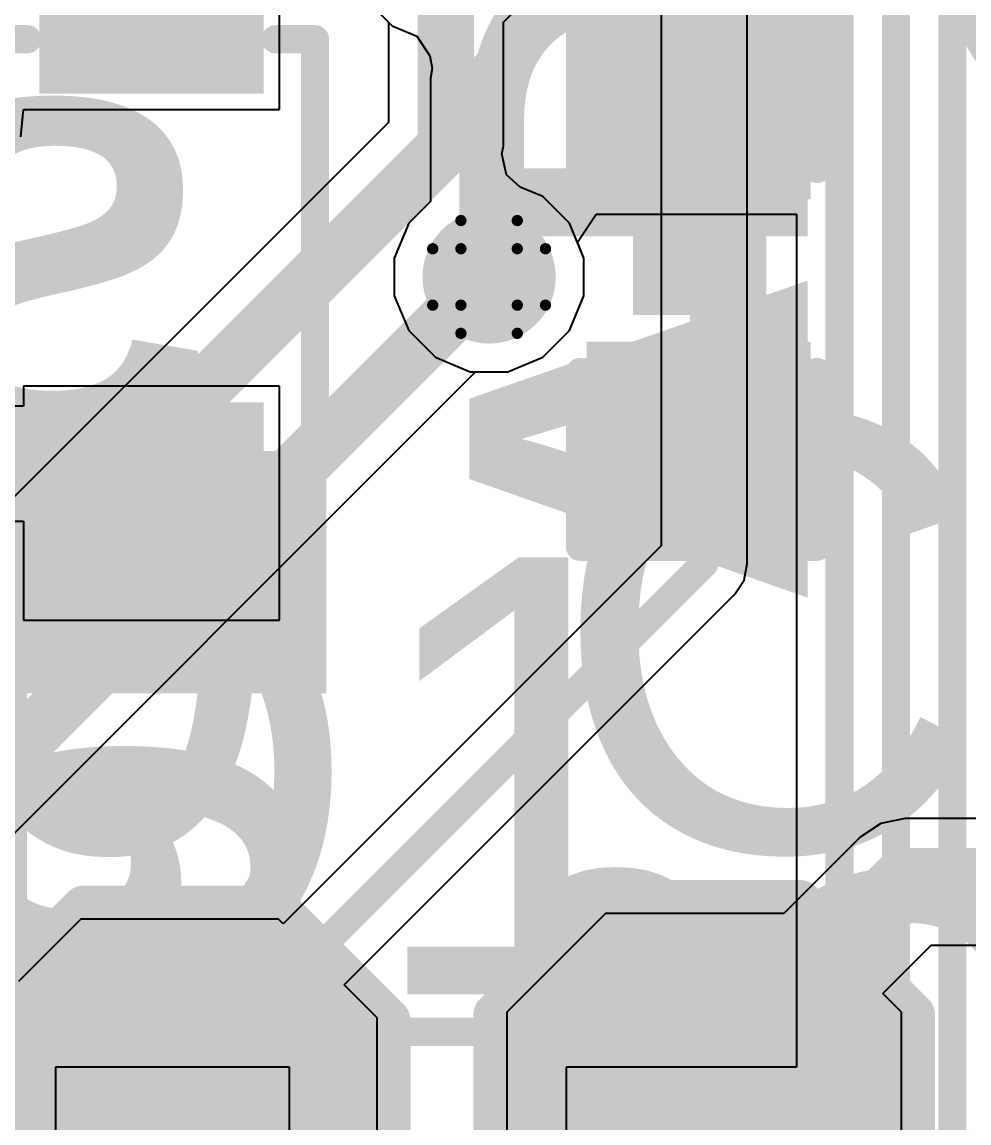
# Model space of a CAD drawing. Header units: inches. Extents: x -1 to 13, y -1.6 to 0.5.
# Drawn here: x 2.4758 to 2.6438, y -0.8328 to -0.6376 of the extents above; entities that cross this region are included whole.
import ezdxf

# ---------------------------------------------------------------- set-up
doc = ezdxf.new("R2010")
doc.units = ezdxf.units.IN
doc.header["$MEASUREMENT"] = 0
for name, color, linetype in [('Bottom Layer', 5, 'Continuous'), ('Bottom Overlay', 54, 'Continuous'), ('Bottom Paste', 16, 'Continuous'), ('Bottom Solder', 6, 'Continuous'), ('Drill Drawing', 1, 'Continuous'), ('Top Glue Points', 56, 'Continuous'), ('Top Layer', 1, 'Continuous'), ('Top Overlay', 2, 'Continuous'), ('Top Paste', 8, 'Continuous'), ('Top Solder', 216, 'Continuous'), ('Via Holes', 16, 'Continuous')]:
    doc.layers.add(name, color=color, linetype=linetype)
doc.styles.add('Arial', font='', dxfattribs={"height": 0.2})
doc.styles.add('Arial_Bold', font='', dxfattribs={"height": 0.2})
doc.styles.get('Arial').set_extended_font_data('Arial')
doc.styles.get('Arial_Bold').set_extended_font_data('Arial', bold=True)

# ---------------------------------------------------------------- blocks, each defined once
blk = doc.blocks.new('CAP_0603_36')
at = {"layer": 'Top Layer'}
for points in [[(-0.015, 0.0175), (-0.015, -0.0175), (-0.045, -0.0175), (-0.045, 0.0175)], [(0.045, 0.0175), (0.045, -0.0175), (0.015, -0.0175), (0.015, 0.0175)]]:
    blk.add_hatch(color=1, dxfattribs=at).paths.add_polyline_path(points)
at = {"layer": 'Top Paste'}
for points in [[(-0.015, 0.0175), (-0.015, -0.0175), (-0.045, -0.0175), (-0.045, 0.0175)], [(0.045, 0.0175), (0.045, -0.0175), (0.015, -0.0175), (0.015, 0.0175)]]:
    blk.add_hatch(color=8, dxfattribs=at).paths.add_polyline_path(points)
at = {"layer": 'Top Solder'}
for points in [[(-0.0126378, 0.0198622), (-0.0126378, -0.0198622), (-0.0473622, -0.0198622), (-0.0473622, 0.0198622)], [(0.0473622, 0.0198622), (0.0473622, -0.0198622), (0.0126378, -0.0198622), (0.0126378, 0.0198622)]]:
    blk.add_hatch(color=216, dxfattribs=at).paths.add_polyline_path(points)
at = {"layer": 'Top Overlay', "const_width": 0.005}
for points in [[(-0.049, -0.021), (-0.049, 0.021)], [(-0.018, 0.021), (-0.049, 0.021)], [(0.049, 0.021), (0.018, 0.021)], [(0.049, -0.021), (0.049, 0.021)], [(-0.018, -0.021), (-0.049, -0.021)], [(0.049, -0.021), (0.018, -0.021)]]:
    blk.add_lwpolyline(points, dxfattribs=at)
at = {"layer": 'Top Overlay', "const_width": 0.0025}
for points in [[(-0.05025, 0.021, 1), (-0.04775, 0.021, 1)], [(-0.05025, 0.021, 1), (-0.04775, 0.021, 1)], [(-0.01925, 0.021, 1), (-0.01675, 0.021, 1)], [(0.01675, 0.021, 1), (0.01925, 0.021, 1)], [(0.04775, 0.021, 1), (0.05025, 0.021, 1)], [(0.04775, 0.021, 1), (0.05025, 0.021, 1)], [(-0.05025, -0.021, 1), (-0.04775, -0.021, 1)], [(-0.05025, -0.021, 1), (-0.04775, -0.021, 1)], [(-0.01925, -0.021, 1), (-0.01675, -0.021, 1)], [(0.01675, -0.021, 1), (0.01925, -0.021, 1)], [(0.04775, -0.021, 1), (0.05025, -0.021, 1)], [(0.04775, -0.021, 1), (0.05025, -0.021, 1)]]:
    blk.add_lwpolyline(points, format="xyb", close=True, dxfattribs=at)
blk = doc.blocks.new('SOD_323_56')
at = {"layer": 'Top Layer'}
for points in [[(-0.02952755, -0.01771655), (-0.06102365, -0.01771655), (-0.06102365, 0.01771655), (-0.02952755, 0.01771655)], [(0.06102365, -0.01771655), (0.02952755, -0.01771655), (0.02952755, 0.01771655), (0.06102365, 0.01771655)]]:
    blk.add_hatch(color=1, dxfattribs=at).paths.add_polyline_path(points)
at = {"layer": 'Top Overlay'}
for points in [[(-0.079, 0.019), (-0.036, 0.019), (-0.036, 0.031), (-0.079, 0.031)], [(-0.079, -0.02), (-0.062, -0.02), (-0.062, 0.02), (-0.079, 0.02)], [(-0.079, -0.031), (-0.036, -0.031), (-0.036, -0.019), (-0.079, -0.019)]]:
    blk.add_hatch(color=2, dxfattribs=at).paths.add_polyline_path(points)
at = {"layer": 'Top Paste'}
for points in [[(-0.02952755, -0.01771655), (-0.06102365, -0.01771655), (-0.06102365, 0.01771655), (-0.02952755, 0.01771655)], [(0.06102365, -0.01771655), (0.02952755, -0.01771655), (0.02952755, 0.01771655), (0.06102365, 0.01771655)]]:
    blk.add_hatch(color=8, dxfattribs=at).paths.add_polyline_path(points)
at = {"layer": 'Top Solder'}
for points in [[(-0.02736215, -0.01988195), (-0.06318905, -0.01988195), (-0.06318905, 0.01988195), (-0.02736215, 0.01988195)], [(0.06318905, -0.01988195), (0.02736215, -0.01988195), (0.02736215, 0.01988195), (0.06318905, 0.01988195)]]:
    blk.add_hatch(color=216, dxfattribs=at).paths.add_polyline_path(points)
at = {"layer": 'Top Overlay', "const_width": 0.005}
for points in [[(-0.036, 0.029), (0.037, 0.029)], [(0.037, 0.029), (0.037, 0.022)], [(0.037, -0.022), (0.037, -0.029)], [(-0.036, -0.029), (0.037, -0.029)]]:
    blk.add_lwpolyline(points, dxfattribs=at)
at = {"layer": 'Top Overlay', "const_width": 0.0025}
for points in [[(-0.03725, 0.029, 1), (-0.03475, 0.029, 1)], [(0.03575, 0.029, 1), (0.03825, 0.029, 1)], [(0.03575, 0.029, 1), (0.03825, 0.029, 1)], [(0.03575, 0.022, 1), (0.03825, 0.022, 1)], [(0.03575, -0.022, 1), (0.03825, -0.022, 1)], [(-0.03725, -0.029, 1), (-0.03475, -0.029, 1)], [(0.03575, -0.029, 1), (0.03825, -0.029, 1)], [(0.03575, -0.029, 1), (0.03825, -0.029, 1)]]:
    blk.add_lwpolyline(points, format="xyb", close=True, dxfattribs=at)
blk = doc.blocks.new('SOD_323_61')
at = {"layer": 'Top Layer'}
for points in [[(-0.02952755, -0.01771655), (-0.06102365, -0.01771655), (-0.06102365, 0.01771655), (-0.02952755, 0.01771655)], [(0.06102365, -0.01771655), (0.02952755, -0.01771655), (0.02952755, 0.01771655), (0.06102365, 0.01771655)]]:
    blk.add_hatch(color=1, dxfattribs=at).paths.add_polyline_path(points)
at = {"layer": 'Top Overlay'}
for points in [[(-0.079, 0.019), (-0.036, 0.019), (-0.036, 0.031), (-0.079, 0.031)], [(-0.079, -0.02), (-0.062, -0.02), (-0.062, 0.02), (-0.079, 0.02)], [(-0.079, -0.031), (-0.036, -0.031), (-0.036, -0.019), (-0.079, -0.019)]]:
    blk.add_hatch(color=2, dxfattribs=at).paths.add_polyline_path(points)
at = {"layer": 'Top Paste'}
for points in [[(-0.02952755, -0.01771655), (-0.06102365, -0.01771655), (-0.06102365, 0.01771655), (-0.02952755, 0.01771655)], [(0.06102365, -0.01771655), (0.02952755, -0.01771655), (0.02952755, 0.01771655), (0.06102365, 0.01771655)]]:
    blk.add_hatch(color=8, dxfattribs=at).paths.add_polyline_path(points)
at = {"layer": 'Top Solder'}
for points in [[(-0.02736215, -0.01988195), (-0.06318905, -0.01988195), (-0.06318905, 0.01988195), (-0.02736215, 0.01988195)], [(0.06318905, -0.01988195), (0.02736215, -0.01988195), (0.02736215, 0.01988195), (0.06318905, 0.01988195)]]:
    blk.add_hatch(color=216, dxfattribs=at).paths.add_polyline_path(points)
at = {"layer": 'Top Overlay', "const_width": 0.005}
for points in [[(-0.036, 0.029), (0.037, 0.029)], [(0.037, 0.022), (0.037, 0.029)], [(0.037, -0.029), (0.037, -0.022)], [(-0.036, -0.029), (0.037, -0.029)]]:
    blk.add_lwpolyline(points, dxfattribs=at)
at = {"layer": 'Top Overlay', "const_width": 0.0025}
for points in [[(-0.03725, 0.029, 1), (-0.03475, 0.029, 1)], [(0.03575, 0.029, 1), (0.03825, 0.029, 1)], [(0.03575, 0.029, 1), (0.03825, 0.029, 1)], [(0.03575, 0.022, 1), (0.03825, 0.022, 1)], [(0.03575, -0.022, 1), (0.03825, -0.022, 1)], [(-0.03725, -0.029, 1), (-0.03475, -0.029, 1)], [(0.03575, -0.029, 1), (0.03825, -0.029, 1)], [(0.03575, -0.029, 1), (0.03825, -0.029, 1)]]:
    blk.add_lwpolyline(points, format="xyb", close=True, dxfattribs=at)
blk = doc.blocks.new('TEST_POINT_B_83')
at = {"layer": 'Bottom Layer'}
blk.add_hatch(color=5, dxfattribs=at).paths.add_polyline_path([(0.015, 0.03), (-0.015, 0.03), (-0.03, 0.015), (-0.03, -0.015), (-0.015, -0.03), (0.015, -0.03), (0.03, -0.015), (0.03, 0.015)])
at = {"layer": 'Bottom Paste'}
blk.add_hatch(color=16, dxfattribs=at).paths.add_polyline_path([(0.015, 0.03), (-0.015, 0.03), (-0.03, 0.015), (-0.03, -0.015), (-0.015, -0.03), (0.015, -0.03), (0.03, -0.015), (0.03, 0.015)])
at = {"layer": 'Bottom Solder'}
blk.add_hatch(color=6, dxfattribs=at).paths.add_polyline_path([(0.017, 0.034), (-0.017, 0.034), (-0.034, 0.017), (-0.034, -0.017), (-0.017, -0.034), (0.017, -0.034), (0.034, -0.017), (0.034, 0.017)])
at = {"layer": 'Bottom Overlay', "const_width": 0.007874}
for points in [[(-0.017, 0.037), (-0.037, 0.017)], [(0.017, 0.037), (-0.017, 0.037)], [(0.037, 0.017), (0.017, 0.037)], [(-0.037, 0.017), (-0.037, -0.017)], [(0.037, 0.017), (0.037, -0.017)], [(-0.017, -0.037), (-0.037, -0.017)], [(0.037, -0.017), (0.017, -0.037)], [(0.017, -0.037), (-0.017, -0.037)]]:
    blk.add_lwpolyline(points, dxfattribs=at)
at = {"layer": 'Bottom Overlay', "const_width": 0.003937}
for points in [[(-0.0189685, 0.037, 1), (-0.0150315, 0.037, 1)], [(-0.0189685, 0.037, 1), (-0.0150315, 0.037, 1)], [(0.0150315, 0.037, 1), (0.0189685, 0.037, 1)], [(0.0150315, 0.037, 1), (0.0189685, 0.037, 1)], [(-0.0389685, 0.017, 1), (-0.0350315, 0.017, 1)], [(-0.0389685, 0.017, 1), (-0.0350315, 0.017, 1)], [(0.0350315, 0.017, 1), (0.0389685, 0.017, 1)], [(0.0350315, 0.017, 1), (0.0389685, 0.017, 1)], [(-0.0389685, -0.017, 1), (-0.0350315, -0.017, 1)], [(-0.0389685, -0.017, 1), (-0.0350315, -0.017, 1)], [(0.0350315, -0.017, 1), (0.0389685, -0.017, 1)], [(0.0350315, -0.017, 1), (0.0389685, -0.017, 1)], [(-0.0189685, -0.037, 1), (-0.0150315, -0.037, 1)], [(-0.0189685, -0.037, 1), (-0.0150315, -0.037, 1)], [(0.0150315, -0.037, 1), (0.0189685, -0.037, 1)], [(0.0150315, -0.037, 1), (0.0189685, -0.037, 1)]]:
    blk.add_lwpolyline(points, format="xyb", close=True, dxfattribs=at)
blk = doc.blocks.new('TEST_POINT_B_134')
at = {"layer": 'Bottom Layer'}
blk.add_hatch(color=5, dxfattribs=at).paths.add_polyline_path([(0.015, 0.03), (-0.015, 0.03), (-0.03, 0.015), (-0.03, -0.015), (-0.015, -0.03), (0.015, -0.03), (0.03, -0.015), (0.03, 0.015)])
at = {"layer": 'Bottom Paste'}
blk.add_hatch(color=16, dxfattribs=at).paths.add_polyline_path([(0.015, 0.03), (-0.015, 0.03), (-0.03, 0.015), (-0.03, -0.015), (-0.015, -0.03), (0.015, -0.03), (0.03, -0.015), (0.03, 0.015)])
at = {"layer": 'Bottom Solder'}
blk.add_hatch(color=6, dxfattribs=at).paths.add_polyline_path([(0.017, 0.034), (-0.017, 0.034), (-0.034, 0.017), (-0.034, -0.017), (-0.017, -0.034), (0.017, -0.034), (0.034, -0.017), (0.034, 0.017)])
at = {"layer": 'Bottom Overlay', "const_width": 0.007874}
for points in [[(-0.017, 0.037), (-0.037, 0.017)], [(0.017, 0.037), (-0.017, 0.037)], [(0.037, 0.017), (0.017, 0.037)], [(-0.037, 0.017), (-0.037, -0.017)], [(0.037, 0.017), (0.037, -0.017)], [(-0.017, -0.037), (-0.037, -0.017)], [(0.037, -0.017), (0.017, -0.037)], [(0.017, -0.037), (-0.017, -0.037)]]:
    blk.add_lwpolyline(points, dxfattribs=at)
at = {"layer": 'Bottom Overlay', "const_width": 0.003937}
for points in [[(-0.0189685, 0.037, 1), (-0.0150315, 0.037, 1)], [(-0.0189685, 0.037, 1), (-0.0150315, 0.037, 1)], [(0.0150315, 0.037, 1), (0.0189685, 0.037, 1)], [(0.0150315, 0.037, 1), (0.0189685, 0.037, 1)], [(-0.0389685, 0.017, 1), (-0.0350315, 0.017, 1)], [(-0.0389685, 0.017, 1), (-0.0350315, 0.017, 1)], [(0.0350315, 0.017, 1), (0.0389685, 0.017, 1)], [(0.0350315, 0.017, 1), (0.0389685, 0.017, 1)], [(-0.0389685, -0.017, 1), (-0.0350315, -0.017, 1)], [(-0.0389685, -0.017, 1), (-0.0350315, -0.017, 1)], [(0.0350315, -0.017, 1), (0.0389685, -0.017, 1)], [(0.0350315, -0.017, 1), (0.0389685, -0.017, 1)], [(-0.0189685, -0.037, 1), (-0.0150315, -0.037, 1)], [(-0.0189685, -0.037, 1), (-0.0150315, -0.037, 1)], [(0.0150315, -0.037, 1), (0.0189685, -0.037, 1)], [(0.0150315, -0.037, 1), (0.0189685, -0.037, 1)]]:
    blk.add_lwpolyline(points, format="xyb", close=True, dxfattribs=at)

msp = doc.modelspace()

# ---------------------------------------------------------------- hatches: boundary and pattern name
at = {"layer": 'Bottom Layer'}
h = msp.add_hatch(color=5, dxfattribs=at)
edge = h.paths.add_edge_path()
edge.add_arc((2.5586631, -0.6827538), 0.011811, 0, 360)
at = {"layer": 'Top Glue Points'}
msp.add_hatch(color=56, dxfattribs=at).paths.add_polyline_path([(2.58418, -0.67374), (2.58418, -0.68948), (2.6078, -0.68948), (2.6078, -0.67374)])
at = {"layer": 'Top Layer'}
h = msp.add_hatch(color=1, dxfattribs=at)
edge = h.paths.add_edge_path()
edge.add_arc((2.5586631, -0.6827538), 0.011811, 0, 360)
at = {"layer": 'Via Holes'}
h = msp.add_hatch(color=7, dxfattribs=at)
edge = h.paths.add_edge_path()
edge.add_arc((2.5586631, -0.6827538), 0.0059055, 0, 360)

# ---------------------------------------------------------------- linework, layer by layer
at = {"layer": 'Bottom Layer'}
for p, q in [((2.6044469, -0.7336095), (2.6044469, -0.6281489)), ((2.5891531, -0.6309677), (2.5891531, -0.7304426)), ((2.5367484, -0.6335226), (2.5408041, -0.6375783)), ((2.5611959, -0.6375783), (2.5652516, -0.6335226)), ((2.5408041, -0.6375783), (2.5408041, -0.6553482)), ((2.5611959, -0.6595715), (2.5611959, -0.6375783)), ((2.5408041, -0.6553482), (2.4694305, -0.7267218)), ((2.5609231, -0.6609427), (2.5611959, -0.6595715)), ((2.5617253, -0.6646429), (2.5609231, -0.6609427)), ((2.5641814, -0.6668435), (2.5617253, -0.6646429)), ((2.5681857, -0.6685022), (2.5641814, -0.6668435)), ((2.5729147, -0.6732312), (2.5681857, -0.6685022)), ((2.5754741, -0.6794099), (2.5729147, -0.6732312)), ((2.5754741, -0.6860977), (2.5754741, -0.6794099)), ((2.5729147, -0.6922764), (2.5754741, -0.6860977)), ((2.5681857, -0.6970054), (2.5729147, -0.6922764)), ((2.562007, -0.6995648), (2.5681857, -0.6970054)), ((2.5461326, -0.7097035), (2.5562713, -0.6995648)), ((2.5562713, -0.6995648), (2.562007, -0.6995648)), ((2.458037, -0.797799), (2.5461323, -0.7097037)), ((2.5461323, -0.7097037), (2.5461326, -0.7097035)), ((2.5891531, -0.7304426), (2.5221428, -0.7974528)), ((2.6038648, -0.7365363), (2.604447, -0.73361)), ((2.604447, -0.73361), (2.6044469, -0.7336095)), ((2.6022072, -0.7390172), (2.6038648, -0.7365363)), ((2.5329572, -0.8082672), (2.6022069, -0.7390174)), ((2.6022069, -0.7390174), (2.6022072, -0.7390172)), ((2.63241, -0.7787844), (2.628118, -0.7796382)), ((2.6324105, -0.7787845), (2.63241, -0.7787844)), ((2.6734413, -0.7787845), (2.6324105, -0.7787845)), ((2.628118, -0.7796382), (2.6244794, -0.7820694)), ((2.6244792, -0.7820697), (2.6109389, -0.79561)), ((2.6244794, -0.7820694), (2.6244792, -0.7820697)), ((2.5793, -0.79561), (2.5618, -0.81311)), ((2.6109389, -0.79561), (2.5793, -0.79561)), ((2.4863, -0.79661), (2.4752395, -0.8076705)), ((2.5213, -0.79661), (2.4863, -0.79661)), ((2.5221428, -0.7974528), (2.5213, -0.79661)), ((2.6284806, -0.8097906), (2.6370556, -0.8012155)), ((2.6370556, -0.8012155), (2.6734413, -0.8012155)), ((2.5388, -0.81411), (2.5329572, -0.8082672)), ((2.6318, -0.81311), (2.6284806, -0.8097906)), ((2.5618, -0.81311), (2.5618, -0.84811)), ((2.6318, -0.84811), (2.6318, -0.81311)), ((2.5388, -0.84911), (2.5388, -0.81411))]:
    msp.add_line(p, q, dxfattribs=at)
for points, const_width in [([(2.551, -0.6595715), (2.551, -0.624)], 0.01), ([(2.5968, -0.73361), (2.5968, -0.6278002)], 0.005), ([(2.1023825, -1.108189), (2.551, -0.6595715)], 0.01), ([(2.538923, -0.7024939), (2.5586631, -0.6827538)], 0.01), ([(2.1114168, -1.13), (2.5389229, -0.7024939)], 0.01), ([(2.5389229, -0.7024939), (2.538923, -0.7024939)], 0.01), ([(2.5038, -0.82661), (2.5968, -0.73361)], 0.005), ([(2.6028, -0.81961), (2.63241, -0.79)], 0.012), ([(2.63241, -0.79), (2.686, -0.79)], 0.012)]:
    msp.add_lwpolyline(points, dxfattribs=dict(at, const_width=const_width))
for points, const_width in [([(2.5485, -0.6595715, 1), (2.5535, -0.6595715, 1)], 0.005), ([(2.5485, -0.6595715, 1), (2.5535, -0.6595715, 1)], 0.005), ([(2.5561631, -0.6827538, 1), (2.5611631, -0.6827538, 1)], 0.005), ([(2.5364229, -0.7024939, 1), (2.5414229, -0.7024939, 1)], 0.005), ([(2.5364229, -0.7024939, 1), (2.5414229, -0.7024939, 1)], 0.005), ([(2.536423, -0.7024939, 1), (2.541423, -0.7024939, 1)], 0.005), ([(2.536423, -0.7024939, 1), (2.541423, -0.7024939, 1)], 0.005), ([(2.59555, -0.73361, 1), (2.59805, -0.73361, 1)], 0.0025), ([(2.59555, -0.73361, 1), (2.59805, -0.73361, 1)], 0.0025), ([(2.62941, -0.79, 1), (2.63541, -0.79, 1)], 0.006), ([(2.62941, -0.79, 1), (2.63541, -0.79, 1)], 0.006), ([(2.5998, -0.81961, 1), (2.6058, -0.81961, 1)], 0.006), ([(2.50255, -0.82661, 1), (2.50505, -0.82661, 1)], 0.0025)]:
    msp.add_lwpolyline(points, format="xyb", close=True, dxfattribs=dict(at, const_width=const_width))
at = {"layer": 'Drill Drawing', "const_width": 0.002}
for points in [[(2.5536631, -0.6777538), (2.5536631, -0.6727538)], [(2.5536631, -0.6727538), (2.5636631, -0.6727538)], [(2.5636631, -0.6777538), (2.5636631, -0.6727538)], [(2.5486631, -0.6877538), (2.5486631, -0.6777538)], [(2.5486631, -0.6777538), (2.5536631, -0.6777538)], [(2.5636631, -0.6777538), (2.5686631, -0.6777538)], [(2.5686631, -0.6877538), (2.5686631, -0.6777538)], [(2.5486631, -0.6877538), (2.5536631, -0.6877538)], [(2.5536631, -0.6927538), (2.5536631, -0.6877538)], [(2.5636631, -0.6877538), (2.5686631, -0.6877538)], [(2.5636631, -0.6927538), (2.5636631, -0.6877538)], [(2.5536631, -0.6927538), (2.5636631, -0.6927538)]]:
    msp.add_lwpolyline(points, dxfattribs=at)
at = {"layer": 'Drill Drawing', "const_width": 0.001}
for points in [[(2.5531631, -0.6727538, 1), (2.5541631, -0.6727538, 1)], [(2.5531631, -0.6727538, 1), (2.5541631, -0.6727538, 1)], [(2.5631631, -0.6727538, 1), (2.5641631, -0.6727538, 1)], [(2.5631631, -0.6727538, 1), (2.5641631, -0.6727538, 1)], [(2.5481631, -0.6777538, 1), (2.5491631, -0.6777538, 1)], [(2.5481631, -0.6777538, 1), (2.5491631, -0.6777538, 1)], [(2.5531631, -0.6777538, 1), (2.5541631, -0.6777538, 1)], [(2.5531631, -0.6777538, 1), (2.5541631, -0.6777538, 1)], [(2.5631631, -0.6777538, 1), (2.5641631, -0.6777538, 1)], [(2.5631631, -0.6777538, 1), (2.5641631, -0.6777538, 1)], [(2.5681631, -0.6777538, 1), (2.5691631, -0.6777538, 1)], [(2.5681631, -0.6777538, 1), (2.5691631, -0.6777538, 1)], [(2.5481631, -0.6877538, 1), (2.5491631, -0.6877538, 1)], [(2.5481631, -0.6877538, 1), (2.5491631, -0.6877538, 1)], [(2.5531631, -0.6877538, 1), (2.5541631, -0.6877538, 1)], [(2.5531631, -0.6877538, 1), (2.5541631, -0.6877538, 1)], [(2.5631631, -0.6877538, 1), (2.5641631, -0.6877538, 1)], [(2.5631631, -0.6877538, 1), (2.5641631, -0.6877538, 1)], [(2.5681631, -0.6877538, 1), (2.5691631, -0.6877538, 1)], [(2.5681631, -0.6877538, 1), (2.5691631, -0.6877538, 1)], [(2.5531631, -0.6927538, 1), (2.5541631, -0.6927538, 1)], [(2.5531631, -0.6927538, 1), (2.5541631, -0.6927538, 1)], [(2.5631631, -0.6927538, 1), (2.5641631, -0.6927538, 1)], [(2.5631631, -0.6927538, 1), (2.5641631, -0.6927538, 1)]]:
    msp.add_lwpolyline(points, format="xyb", close=True, dxfattribs=at)
at = {"layer": 'Top Layer'}
for p, q in [((2.5215165, -0.6530824), (2.5215165, -0.6189688)), ((2.5367484, -0.6335226), (2.5414774, -0.6382516)), ((2.5414774, -0.6382516), (2.5458386, -0.6400581)), ((2.5458386, -0.6400581), (2.5481708, -0.6435503)), ((2.5481708, -0.6435503), (2.5485956, -0.645811)), ((2.5485956, -0.645811), (2.5482625, -0.6474856)), ((2.5482625, -0.6474856), (2.5482625, -0.6693802)), ((2.4756104, -0.6578865), (2.4760836, -0.6530824)), ((2.4760836, -0.6530824), (2.5215165, -0.6530824)), ((2.5482625, -0.6693802), (2.5444115, -0.6732312)), ((2.5444115, -0.6732312), (2.5418521, -0.6794099)), ((2.5743143, -0.6766101), (2.5776552, -0.67161)), ((2.5776552, -0.67161), (2.6131531, -0.67161)), ((2.6131531, -0.67161), (2.6131531, -0.8228935)), ((2.5754741, -0.6794099), (2.5743143, -0.6766101)), ((2.5418521, -0.6794099), (2.5418521, -0.6860977)), ((2.5754741, -0.6860977), (2.5754741, -0.6794099)), ((2.5418521, -0.6860977), (2.5444115, -0.6922764)), ((2.5729147, -0.6922764), (2.5754741, -0.6860977)), ((2.5444115, -0.6922764), (2.5491405, -0.6970054)), ((2.5681857, -0.6970054), (2.5729147, -0.6922764)), ((2.5491405, -0.6970054), (2.5553192, -0.6995648)), ((2.562007, -0.6995648), (2.5681857, -0.6970054)), ((2.5553192, -0.6995648), (2.562007, -0.6995648)), ((2.5215165, -0.7021376), (2.4760835, -0.7021376)), ((2.4760835, -0.7021376), (2.4760835, -0.7056897)), ((2.5215165, -0.7436336), (2.5215165, -0.7021376)), ((2.4760835, -0.7056897), (2.4638893, -0.7056897)), ((2.4638893, -0.7260815), (2.4760835, -0.7260815)), ((2.4760835, -0.7260815), (2.4760835, -0.7436336)), ((2.4760835, -0.7436336), (2.5215165, -0.7436336)), ((2.5232724, -0.8228935), (2.4817764, -0.8228935)), ((2.4817764, -0.8228935), (2.4817764, -0.8683265)), ((2.5232724, -0.8683265), (2.5232724, -0.8228935)), ((2.6131531, -0.8228935), (2.5723276, -0.8228935)), ((2.5723276, -0.8228935), (2.5723276, -0.8683265))]:
    msp.add_line(p, q, dxfattribs=at)
for points, const_width in [([(2.59344, -0.6545843), (2.59344, -0.5264399)], 0.007), ([(2.6408, -0.8718), (2.6408, -0.5916579)], 0.005), ([(2.6308, -0.9052), (2.6308, -0.5958)], 0.005), ([(2.6208, -0.842681), (2.6208, -0.59995)], 0.005), ([(2.5559094, -0.6474856), (2.577682, -0.625713)], 0.005), ([(2.5559094, -0.6800001), (2.5559094, -0.6474856)], 0.005), ([(2.5559094, -0.6800001), (2.5586631, -0.6827538)], 0.005), ([(2.450311, -0.7158856), (2.4928, -0.7158856)], 0.01)]:
    msp.add_lwpolyline(points, dxfattribs=dict(at, const_width=const_width))
for points, const_width in [([(2.5546594, -0.6474856, 1), (2.5571594, -0.6474856, 1)], 0.0025), ([(2.5546594, -0.6474856, 1), (2.5571594, -0.6474856, 1)], 0.0025), ([(2.59169, -0.6545843, 1), (2.59519, -0.6545843, 1)], 0.0035), ([(2.5546594, -0.6800001, 1), (2.5571594, -0.6800001, 1)], 0.0025), ([(2.5546594, -0.6800001, 1), (2.5571594, -0.6800001, 1)], 0.0025), ([(2.5574131, -0.6827538, 1), (2.5599131, -0.6827538, 1)], 0.0025), ([(2.4903, -0.7158856, 1), (2.4953, -0.7158856, 1)], 0.005)]:
    msp.add_lwpolyline(points, format="xyb", close=True, dxfattribs=dict(at, const_width=const_width))

# ---------------------------------------------------------------- block references
for name, p, rotation in [('SOD_323_56', (2.4988, -0.67761), 90), ('CAP_0603_36', (2.5958, -0.68161), 270), ('TEST_POINT_B_83', (2.5968, -0.83061), 180), ('TEST_POINT_B_134', (2.5038, -0.83161), 180)]:
    msp.add_blockref(name, p, dxfattribs=dict(rotation=rotation))
msp.add_blockref('SOD_323_61', (2.5478, -0.84561))

# ---------------------------------------------------------------- texts
at = {"layer": 'Bottom Overlay', "style": 'Arial_Bold'}
for s, p in [('ADC2', (2.6151547, -0.7417134)), ('GPIO19', (2.524897, -1.0656088))]:
    msp.add_text(s, height=0.06, rotation=90, dxfattribs=at).set_placement(p)
at = {"layer": 'Bottom Overlay', "style": 'Arial_Bold', "text_generation_flag": 2}
for s, p in [('SWDIO', (2.5095166, -0.7114941)), ('ADC0', (2.786, -0.848298))]:
    msp.add_text(s, height=0.06, rotation=360, dxfattribs=at).set_placement(p)
at = {"layer": 'Top Overlay', "style": 'Arial'}
for s, p in [('C31', (2.6324317, -0.6574446)), ('R10', (2.3228052, -0.7845322)), ('C19', (2.5693602, -0.7844446)), ('D1', (2.4577326, -0.809948))]:
    msp.add_text(s, height=0.0775, dxfattribs=at).set_placement(p)

doc.saveas('drawing.dxf')
